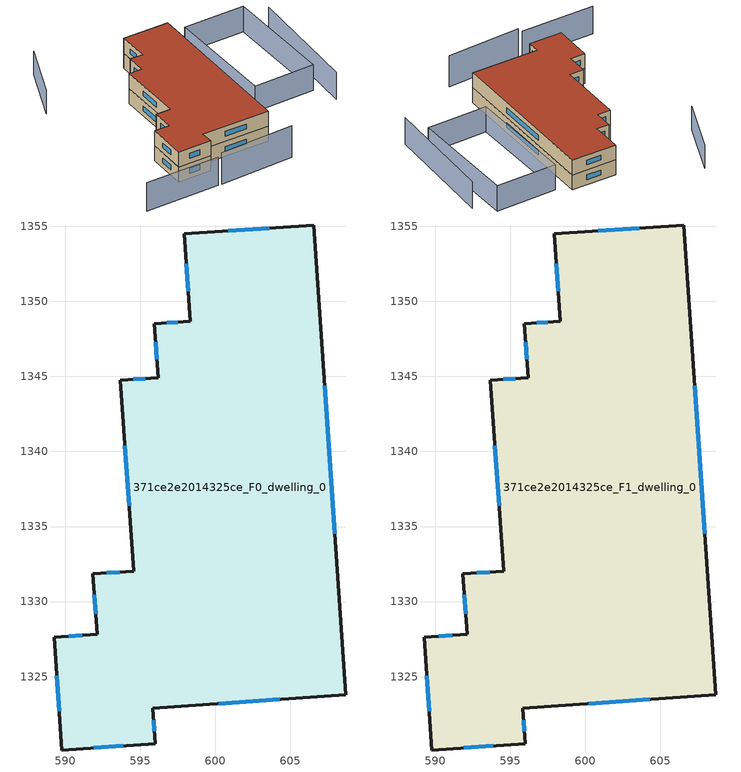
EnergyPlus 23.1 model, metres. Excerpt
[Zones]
371ce2e2014325ce_F0_dwelling_0
 floor ground (EU_floor_Construction): 606.55,1355.08 608.7,1323.79 595.84,1322.91 596.01,1320.54 589.78,1320.12 589.26,1327.63 592.13,1327.83 591.85,1331.85 594.56,1332.03 593.69,1344.74 596.2,1344.91 595.95,1348.51 598.33,1348.67 597.93,1354.49 z0
 wall outside (EU_wall_Construction): 595.95,1348.51 596.2,1344.91 593.69,1344.74 594.56,1332.03 591.85,1331.85 592.13,1327.83 589.26,1327.63 589.78,1320.12 596.01,1320.54 595.84,1322.91 608.7,1323.79 606.55,1355.08 597.93,1354.49 598.33,1348.67 595.95,1348.51 z0:3
 window (EU_Window_Construction): 596.03,1347.27 596.11,1346.14 / 597.51,1348.61 596.76,1348.56 / 598.07,1352.5 598.19,1350.66 / 603.6,1354.88 600.88,1354.69 / 607.96,1334.5 607.29,1344.37 / 600.25,1323.21 604.3,1323.49 / 595.95,1321.35 595.9,1322.1 / 591.91,1320.26 593.88,1320.4 / 589.44,1325.06 589.6,1322.69 / 591.15,1327.76 590.25,1327.7 / 591.95,1330.47 592.04,1329.2 / 593.63,1331.97 592.78,1331.91 / 593.98,1340.39 594.26,1336.38 / 595.34,1344.85 594.55,1344.79 z1.03:1.97
371ce2e2014325ce_F1_dwelling_0
 floor to 371ce2e2014325ce_F0_dwelling_0 (EU_floor_Construction): 606.55,1355.08 608.7,1323.79 595.84,1322.91 596.01,1320.54 589.78,1320.12 589.26,1327.63 592.13,1327.83 591.85,1331.85 594.56,1332.03 593.69,1344.74 596.2,1344.91 595.95,1348.51 598.33,1348.67 597.93,1354.49 z3
 wall outside (EU_wall_Construction): 595.95,1348.51 596.2,1344.91 593.69,1344.74 594.56,1332.03 591.85,1331.85 592.13,1327.83 589.26,1327.63 589.78,1320.12 596.01,1320.54 595.84,1322.91 608.7,1323.79 606.55,1355.08 597.93,1354.49 598.33,1348.67 595.95,1348.51 z3:6
 window (EU_Window_Construction): 596.03,1347.27 596.11,1346.14 / 597.51,1348.61 596.76,1348.56 / 598.07,1352.5 598.19,1350.66 / 603.6,1354.88 600.88,1354.69 / 607.96,1334.5 607.29,1344.37 / 600.25,1323.21 604.3,1323.49 / 595.95,1321.35 595.9,1322.1 / 591.91,1320.26 593.88,1320.4 / 589.44,1325.06 589.6,1322.69 / 591.15,1327.76 590.25,1327.7 / 591.95,1330.47 592.04,1329.2 / 593.63,1331.97 592.78,1331.91 / 593.98,1340.39 594.26,1336.38 / 595.34,1344.85 594.55,1344.79 z4.03:4.97
 roof outside (EU_roof_Construction): 608.7,1323.79 606.55,1355.08 597.93,1354.49 598.33,1348.67 595.95,1348.51 596.2,1344.91 593.69,1344.74 594.56,1332.03 591.85,1331.85 592.13,1327.83 589.26,1327.63 589.78,1320.12 596.01,1320.54 595.84,1322.91 z6
shading: 580.95,1315.01 595.02,1316.11 z0:5.6; 595.74,1316.07 609.86,1317.74 z0:6.3; 624.67,1329.55 624.02,1352.03 z0:5.4; 622.56,1333.72 610.95,1332.67 / 610.95,1332.67 609.05,1353.69 / 609.05,1353.69 620.66,1354.74 / 620.66,1354.74 622.56,1333.72 z0:5.1; 583.83,1359.96 580.11,1348.54 z0:4.7
[Building]
EU S2 Campaign: North Axis=0; Terrain=City; Solar Distribution=FullExterior
[Site:Location]
Cape.Town.Intl.AP: Latitude=-33.965; Longitude=18.602; Time Zone=2; Elevation=46
[SizingPeriod:WeatherFileDays]
AnnualSizingPeriod: Begin Month=1; Begin Day of Month=1; End Month=12; End Day of Month=31; Day of Week for Start Day=Monday; Use Weather File Daylight Saving Period=No; Use Weather File Rain and Snow Indicators=No
[MATERIAL]
EU_InternalMass_Material: Roughness=MediumRough; Thickness=0.1; Conductivity=1; Density=1800; Specific Heat=900; Thermal Absorptance=0.9; Solar Absorptance=0.7; Visible Absorptance=0.7
[MATERIAL:NOMASS] Roughness=MediumRough; Thermal Absorptance=0.9; Solar Absorptance=0.7; Visible Absorptance=0.7
Name | Thermal Resistance
EU_wall_NoMass | 0.493876
EU_roof_NoMass | 0.449382
EU_floor_NoMass | 1.25
[WINDOWMATERIAL:SIMPLEGLAZINGSYSTEM]
EU_Window_SimpleGlazing: UFactor=4.4; Solar Heat Gain Coefficient=0.85; Visible Transmittance=0.85
[CONSTRUCTION]
EU_wall_Construction: EU_wall_NoMass
EU_roof_Construction: EU_roof_NoMass
EU_floor_Construction: EU_floor_NoMass
EU_Window_Construction: EU_Window_SimpleGlazing
EU_InternalMass_Construction: EU_InternalMass_Material
[ZONE] Type=1; Multiplier=1; Ceiling Height=autocalculate; Volume=1325.22; Floor Area=autocalculate; Part of Total Floor Area=Yes
371ce2e2014325ce_F0_dwelling_0; 371ce2e2014325ce_F1_dwelling_0
[INTERNALMASS] Construction=EU_InternalMass_Construction; Surface Area=441.74
Name | Zone or ZoneList
371ce2e2014325ce_F0_dwelling_0_EU_InternalMass | 371ce2e2014325ce_F0_dwelling_0
371ce2e2014325ce_F1_dwelling_0_EU_InternalMass | 371ce2e2014325ce_F1_dwelling_0
[OTHEREQUIPMENT] Fuel Type=Electricity; Design Level Calculation Method=Watts/Area; Power per Zone Floor Area=1; Fraction Latent=0; Fraction Radiant=0; Fraction Lost=0; Carbon Dioxide Generation Rate=0; EndUse Subcategory=EU_Step8_InternalGains
Name | Zone or ZoneList or Space or SpaceList | Schedule
EU_Step8_InternalGain_371ce2e2014325ce_F0_dwelling_0_f000 | 371ce2e2014325ce_F0_dwelling_0 | EU_Step8_GainSchedule_371ce2e2014325ce_F0_dwelling_0_f000
EU_Step8_InternalGain_371ce2e2014325ce_F1_dwelling_0_f000 | 371ce2e2014325ce_F1_dwelling_0 | EU_Step8_GainSchedule_371ce2e2014325ce_F1_dwelling_0_f000
[ZONEVENTILATION:DESIGNFLOWRATE] Schedule=EU_AlwaysOn; Design Flow Rate Calculation Method=AirChanges/Hour; Air Changes per Hour=0.64; Ventilation Type=Natural; Fan Pressure Rise=0; Fan Total Efficiency=1; Constant Term Coefficient=1; Temperature Term Coefficient=0; Velocity Term Coefficient=0; Velocity Squared Term Coefficient=0; Minimum Indoor Temperature=-100; Maximum Indoor Temperature=100; Delta Temperature=-100; Minimum Outdoor Temperature=-100; Maximum Outdoor Temperature=100; Maximum Wind Speed=40
Name | Zone or ZoneList or Space or SpaceList
EU_ConstantAir_371ce2e2014325ce_F0_dwelling_0 | 371ce2e2014325ce_F0_dwelling_0
EU_ConstantAir_371ce2e2014325ce_F1_dwelling_0 | 371ce2e2014325ce_F1_dwelling_0
[HVACTEMPLATE:THERMOSTAT] Constant Heating Setpoint=20; Constant Cooling Setpoint=50
EU_HeatOnly_371ce2e2014325ce_F0_dwelling_0; EU_HeatOnly_371ce2e2014325ce_F1_dwelling_0
[HVACTEMPLATE:ZONE:IDEALLOADSAIRSYSTEM] System Availability Schedule=EU_AlwaysOn; Maximum Heating Supply Air Temperature=50; Minimum Cooling Supply Air Temperature=13; Maximum Heating Supply Air Humidity Ratio=0.0156; Minimum Cooling Supply Air Humidity Ratio=0.0077; Heating Limit=NoLimit; Cooling Limit=NoLimit; Heating Availability Schedule=EU_AlwaysOn; Cooling Availability Schedule=EU_CoolingOff; Dehumidification Control Type=ConstantSensibleHeatRatio; Cooling Sensible Heat Ratio=0.7; Dehumidification Setpoint=60; Humidification Control Type=None; Humidification Setpoint=30; Outdoor Air Method=None; Outdoor Air Flow Rate per Person=0.00944; Outdoor Air Flow Rate per Zone Floor Area=0; Outdoor Air Flow Rate per Zone=0; Demand Controlled Ventilation Type=None; Outdoor Air Economizer Type=NoEconomizer; Heat Recovery Type=None; Sensible Heat Recovery Effectiveness=0.7; Latent Heat Recovery Effectiveness=0.65
Name | Template Thermostat
371ce2e2014325ce_F0_dwelling_0 | EU_HeatOnly_371ce2e2014325ce_F0_dwelling_0
371ce2e2014325ce_F1_dwelling_0 | EU_HeatOnly_371ce2e2014325ce_F1_dwelling_0
[SIZING:ZONE] Zone Cooling Design Supply Air Temperature Input Method=SupplyAirTemperature; Zone Cooling Design Supply Air Temperature=13; Zone Heating Design Supply Air Temperature Input Method=SupplyAirTemperature; Zone Heating Design Supply Air Temperature=50; Zone Cooling Design Supply Air Humidity Ratio=0.008; Zone Heating Design Supply Air Humidity Ratio=0.008; Cooling Design Air Flow Method=DesignDay; Cooling Design Air Flow Rate=0; Cooling Minimum Air Flow per Zone Floor Area=0.000762; Cooling Minimum Air Flow=0; Cooling Minimum Air Flow Fraction=0.2; Heating Design Air Flow Method=DesignDay; Heating Design Air Flow Rate=0; Heating Maximum Air Flow per Zone Floor Area=0.002032; Heating Maximum Air Flow=0.141576; Heating Maximum Air Flow Fraction=0.3; Account for Dedicated Outdoor Air System=No; Dedicated Outdoor Air System Control Strategy=NeutralSupplyAir; Dedicated Outdoor Air Low Setpoint Temperature for Design=autosize; Dedicated Outdoor Air High Setpoint Temperature for Design=autosize; Zone Load Sizing Method=Sensible Load Only No Latent Load; Zone Latent Cooling Design Supply Air Humidity Ratio Input Method=HumidityRatioDifference; Zone Cooling Design Supply Air Humidity Ratio Difference=0.005; Zone Latent Heating Design Supply Air Humidity Ratio Input Method=HumidityRatioDifference; Zone Humidification Design Supply Air Humidity Ratio Difference=0.005
371ce2e2014325ce_F0_dwelling_0; 371ce2e2014325ce_F1_dwelling_0
[SCHEDULE:CONSTANT]
Name | Hourly Value
EU_AlwaysOn | 1
EU_CoolingOff | 0
[SCHEDULE:FILE] Column Number=1; Rows to Skip at Top=0; Number of Hours of Data=8760; Column Separator=Comma; Interpolate to Timestep=No; Minutes per Item=60; Adjust Schedule for Daylight Savings=Yes
Name | File
EU_Step8_GainSchedule_371ce2e2014325ce_F0_dwelling_0_f000 | ../../schedules/371ce2e2014325ce/371ce2e2014325ce_F0_dwelling_0_f000_gain.csv
EU_Step8_GainSchedule_371ce2e2014325ce_F1_dwelling_0_f000 | ../../schedules/371ce2e2014325ce/371ce2e2014325ce_F1_dwelling_0_f000_gain.csv
